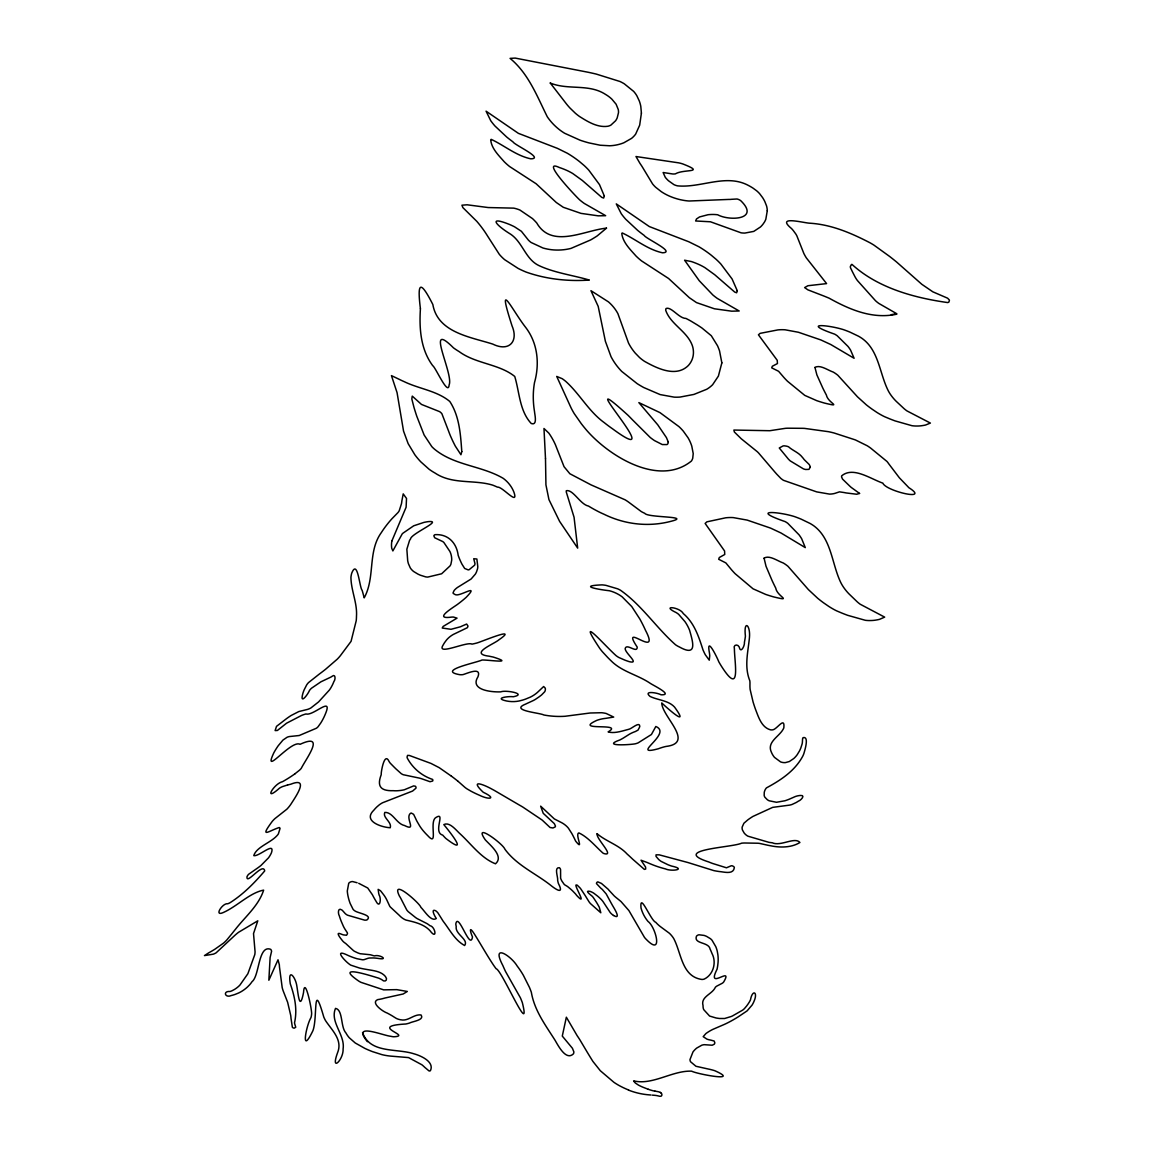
<?xml version="1.0" encoding="UTF-8"?>
<svg xmlns="http://www.w3.org/2000/svg" width="1154" height="1154" viewBox="0 0 1154 1154"><rect width="100%" height="100%" fill="white"/><g stroke="black" fill="none" stroke-linecap="round" stroke-linejoin="round"><path stroke-width="1.5" d="M391.913 540.865L406.107 507.241L406.525 498.456L403.222 493.883L401.895 500.778A38.947 35.615 0.6 0 1 401.462 503.735L399.241 510.688A10.977 10.069 2 0 1 397.928 512.621L391.956 518.737A122.353 114.751 8.3 0 0 387.629 523.829A109.875 102.894 7.4 0 0 381.368 532.542C367.434 551.742 375.439 577.303 364.202 597.859A349.864 314.782 -22 0 0 362.154 590.329C359.529 587.92 357.668 558.392 351.768 573.062A27.552 25.648 -0.6 0 0 350.931 577.288C351.018 590.43 357.394 602.907 356.485 616.25A60.369 56.142 -7.9 0 1 356.211 620.78L351.061 641.35L340.358 655.703A50.776 47.343 -8.2 0 1 337.242 659.179L325.659 669.205A200.911 181.856 -9.3 0 1 319.297 674.08L308.507 682.605A17.627 16.661 -10.7 0 0 306.675 684.913L304.18 689.789A49.478 47.069 -9.3 0 0 302.983 693.006C299.376 705.483 307.599 694.982 309.532 690.366A16.098 15.233 -11.1 0 1 311.508 688.231L320.927 681.812L330.477 677.283A12.636 11.901 -8.7 0 0 331.934 676.417C335.612 673.186 335.713 679.533 333.867 681.61A48.079 45.064 -11.2 0 1 332.251 685.288L331.068 687.467A29.744 27.984 -10.6 0 1 329.251 690.193L318.591 701.906L310.873 707.979A19.012 17.93 -12.1 0 1 307.498 709.421L298.828 711.556L291.169 715.48A76.38 73.207 -17.4 0 0 286.293 718.827L276.513 726.356L275.114 730.583L277.393 730.468L286.553 723.212L301.598 715.437A38.962 37.116 -15.8 0 1 305.983 713.951C313.167 716.288 333.246 695.271 325.385 713.98A59.95 56.272 -14.3 0 1 320.769 722.981L318.1 726.703A10.4 9.867 -13.6 0 1 316.34 728.261L299.218 735.516L289.394 736.555A10.53 9.982 -17.2 0 0 287.13 737.233L282.946 740.089L278.244 745.715A77.491 74.491 -17.8 0 0 273.844 752.769C262.073 777.926 291.082 739.339 300.054 744.316C326.221 732.3 306.228 758.452 301.237 768.391A20.123 19.099 -18.5 0 1 299.521 770.18L294.948 773.8M287.548 784.994L282.47 786.61A19.459 18.565 -23.2 0 0 279.47 788.168C262.982 802.852 273.599 783.681 282.542 781.676A128.181 119.122 -15.7 0 0 294.962 773.815M896.802 314.176C872.467 319.456 849.705 309.618 829.149 298.194A261.395 237.133 24.9 0 0 823.595 295.914L807.901 289.856L804.626 287.591L807.915 285.73L826.596 283.61L806.285 257.818A57.714 48.872 23 0 1 803.833 253.433L796.851 235.834A23.296 19.921 20.5 0 0 795.697 233.844L793.375 230.685A34.865 29.845 20.3 0 0 791.529 228.564C775.228 215.048 803.963 223.083 809.964 223.212C831.269 224.54 851.061 232.978 869.784 242.672A66.644 57.181 23.5 0 1 873.996 245.167L889.647 256.462A313.628 282.874 21.7 0 1 896.543 261.972L921.83 284.302L932.836 291.818L947.578 298.179L949.453 300.112L948.949 301.959A3.116 2.64 26.9 0 1 947.636 302.564C913.795 297.79 877.588 287.822 852.013 264.425A1.5 1.269 23.4 0 0 851.392 264.569L850.354 266.516A5.496 4.688 23.6 0 0 850.512 267.829L852.763 272.459A49.636 42.712 22.4 0 1 853.383 273.628L854.869 276.513A28.72 24.407 24.3 0 0 857.494 280.624L875.381 300.588A26.816 22.835 25.1 0 0 878.959 303.502L896.658 313.672L891.234 314.696M652.327 1095.132L654.65 1095.319A28.432 26.917 81.7 0 1 658.415 1095.954L659.208 1096.156A6.087 5.784 78.8 0 0 660.247 1096.3L661.228 1096.127A1.789 1.702 79.2 0 0 661.314 1093.357M650.971 1095.016L648.707 1094.829A75.544 72.587 73.1 0 1 628.512 1090.112M654.996 1091.136L656.799 1091.453A16.17 15.334 80.5 0 1 660.391 1092.405M358.735 883.315L367.737 888.017L372.425 894.797A89.017 87.863 -14.9 0 0 375.887 901C379.998 909.28 381.512 898.778 379.118 894.97A27.307 26.499 -36.5 0 0 378.728 893.557L378.151 889.373L380.459 890.715A37.072 35.976 -39 0 1 381.657 892.186L383.561 894.653A30.97 30.091 -38.9 0 1 384.729 896.297A36.755 35.673 -39.4 0 1 386.633 899.601A30.624 29.759 -39 0 1 387.456 901.346L389.763 906.279A8.424 8.237 -37 0 0 391.076 907.708L399.385 915.425A19.82 19.474 -37.5 0 0 403.828 919.017L404.347 919.305A14.512 14.252 -39 0 0 406.078 920.084C415.209 922.205 425.725 924.513 431.509 932.576C437.395 938.779 434.928 926.33 429.952 925.696A28.071 27.508 -50.8 0 0 426.994 923.604L417.286 918.671A21.738 21.421 -37.2 0 1 415.411 917.416L408.328 911.747A16.574 16.3 -37 0 1 406.756 909.943L400.885 898.548A24.494 23.888 -38.7 0 0 399.399 896.052C390.283 877.141 420.186 903.582 420.849 907.304C424.585 910.852 431.221 922.306 436.313 918.483C434.957 916.709 430.341 908.14 435.606 910.708A13.257 13.055 -45.3 0 1 437.885 912.843L441.492 918.541A71.202 70.985 15.7 0 0 443.266 921.368C449.757 929.72 455.037 940.423 464.629 945.515C469.058 939.558 454.82 934.206 456.205 926.532A42.886 42.698 -78.8 0 1 455.787 924.022C458.196 911.054 470.14 951.516 472.491 936.918C470.125 931.509 468.856 925.595 473.991 933.427C480.598 943.842 486.555 954.661 493.393 964.932A116.092 114.001 55.2 0 0 496.119 968.769C501.442 969.129 531.72 1040.605 522.315 1002.523A187.914 179.461 -60.9 0 0 520.425 997.849L505.539 971.509A182.39 176.201 53.7 0 1 502.841 965.523C490.753 942.587 511.02 955.772 517.136 965.97A89.911 87.488 -69.5 0 1 523.353 975.289L529.412 987.319A78.443 76.409 -71.7 0 1 531.345 992.296C534.446 1010.529 545.424 1025.055 555.031 1040.23C558.247 1045.697 566.109 1061.175 573.48 1053.79A5.078 4.904 86.9 0 0 573.855 1051.842L572.413 1048.265L562.286 1036.09L566.354 1017.208L577.202 1035.773A107.51 103.211 -80 0 1 579.856 1039.783L586.347 1050.703A467.687 423.821 48.8 0 0 592.896 1061.406L600.311 1070.724L613.914 1082.308A68.158 65.475 74.1 0 0 620.318 1086.174L623.218 1087.631A101.754 97.874 69.3 0 0 627.271 1089.448L628.555 1089.982M357.12 882.752L352.634 881.569A5.063 4.904 -33.5 0 0 350.859 881.844L350.282 882.074A4.616 4.486 -33.4 0 0 348.724 883.272L347.296 890.989A38.471 37.592 -33.3 0 0 347.96 895.85L348.623 898.663A62.172 61.003 -30.9 0 0 350.152 903.438L353.066 909.309A7.645 7.429 -37.1 0 0 354.552 910.665C357.524 913.261 373.348 915.035 366.9 919.969A6.563 6.376 -39.2 0 1 364.505 920.113L347.599 915.209A10.732 10.415 -37.3 0 1 345.277 913.636L342.623 910.665A7.054 6.823 -38.8 0 0 341.786 909.943C337.747 907.087 337.92 913.708 339.334 915.887A64.249 62.965 -35.6 0 0 341.368 921.613L342.796 924.931A29.889 29.095 -39.2 0 0 345.594 930.11L347.311 932.735A2.928 2.827 -42.2 0 1 347.455 933.759L346.546 935.23L343.531 934.913A23.296 22.59 -38.6 0 1 340.545 933.817C335.223 931.595 340.387 938.101 341.699 939.702A12.882 12.492 -42.3 0 0 344.397 942.573L345.609 943.424A6.65 6.434 -44.6 0 1 346.272 944.015L353.153 950.333A10.054 9.751 -44.7 0 0 354.494 951.314L357.653 952.815A53.026 51.728 -37.3 0 0 360.135 953.709L370.174 954.733A26.903 26.037 -51.4 0 1 372.064 955.252L373.218 955.599A11.987 11.67 -46.2 0 0 374.545 955.887C379.536 954.17 389.042 960.2 378.728 958.498A54.959 53.055 -56.3 0 0 373.55 957.95L369.482 958.008A10.112 9.823 -50 0 0 367.607 958.426L364.246 959.609A7.53 7.299 -46.6 0 1 362.457 959.782L356.975 958.714A74.26 72.457 -33.5 0 1 350.845 956.608A56.431 54.974 -37.4 0 1 347.743 955.281C333.549 948.4 344.123 960.2 348.869 963.806A14.223 13.79 -46.4 0 0 350.845 965.162L359.659 968.076A104.451 101.97 -28.3 0 0 365.89 969.302C372.583 970.601 380.705 970.889 385.422 976.486C388.408 980.135 384.772 982.919 381.613 979.544A144.221 136.417 -60 0 0 378.786 978.188C370.622 975.736 333.333 963.604 358.75 981.088A32.197 31.317 -48 0 0 360.971 982.342L383.662 989.858L396.788 989.642L407.319 991.459L403.179 993.983L384.801 998.051A54.714 53.199 -46.1 0 1 381.339 998.96L379.81 999.277A33.149 32.197 -50.3 0 1 377.82 999.58C370.16 1002.566 382.767 1011.568 387.052 1012.996A95.854 91.094 -61.6 0 1 392.576 1016.083A56.301 53.921 -61 0 1 393.673 1016.789L396.125 1018.304A14.281 13.862 -59.9 0 0 397.856 1019.054A16.401 15.925 -59.7 0 0 400.784 1019.79C408.213 1021.578 413.853 1013.962 421.022 1014.957C424.86 1020.165 412.497 1021.333 409.367 1023.108A47.703 46.449 -54.8 0 1 405.862 1024.002C366.885 1026.137 413.464 1035.931 393.557 1036.768A28.864 27.999 -59.4 0 1 390.817 1036.306C382.45 1035.441 351.162 1021.968 367.434 1041.687M648.303 1089.318L642.792 1087.155A60.325 57.787 73.4 0 1 638.465 1085.106L635.522 1083.144A8.9 8.496 79.7 0 1 633.633 1080.851C652.5 1085.597 672.493 1070.292 691.679 1071.172C696.425 1073.912 741.56 1082.553 714.759 1070.696A65.605 61.652 78.5 0 0 708.325 1069.037L695.949 1066.267L690.525 1061.723A5.525 5.251 73.5 0 1 689.977 1059.588L692.977 1051.943A23.34 22.085 73 0 1 696.727 1048.063L701.805 1045.207A12.91 12.247 72.6 0 1 704.257 1044.687L712.206 1045.221L714.239 1044.226A2.914 2.77 70.8 0 0 714.816 1042.74L714.182 1041.038L710.676 1040.086A23.051 21.926 68.4 0 1 709.191 1039.797A24.941 23.729 68.1 0 1 706.969 1039.148L703.19 1036.667L705.916 1033.551A50.632 47.689 72.1 0 1 712.783 1029.411L724.063 1024.536A86.536 83.146 60.9 0 0 727.943 1022.689L729.011 1022.141A143.37 138.653 53.4 0 0 738.142 1016.89L747.085 1010.89L752.062 1005.105A31.1 29.586 64.6 0 0 753.865 1001.672C758.351 991.921 752.437 988.992 750.475 999.826A23.296 22.142 64.6 0 1 749.206 1002.235L748.311 1003.634A59.027 56.503 63.6 0 1 746.479 1006.173L744.518 1008.495A16.142 15.334 65.2 0 1 742.613 1010.154L732.415 1015.982A21.897 20.83 65.6 0 1 730.828 1016.631L724.597 1018.506L719.606 1018.492A83.535 79.684 58.6 0 1 716.086 1017.987L709.595 1016.054L703.94 1009.88A3.621 3.448 67.8 0 1 703.493 1009.043L703.262 1008.207A10.617 10.112 67.2 0 1 703.089 1006.995A20.628 19.618 66.7 0 1 703.031 1005.61C700.464 996.522 712.379 994.315 715.393 987.233A10.747 10.227 65.5 0 1 716.749 986.136L722.274 983.251A7.53 7.184 63.7 0 0 723.659 982.025C733.843 964.744 705.844 991.445 717.038 969.288A50.704 48.872 63.6 0 0 717.745 965.335L718.048 962.595A38.284 36.813 63.1 0 0 717.875 954.69L717.269 951.271A26.715 25.633 62.4 0 0 715.754 946.612L712.076 940.308A12.276 11.756 60.8 0 0 710.359 938.649L706.666 936.428A24.768 23.744 62.4 0 0 704.099 935.418L698.992 934.783A4.876 4.674 59.8 0 0 696.482 936.168C693.41 944.26 708.873 941.621 710.114 949.151A56.431 54.397 66.4 0 1 711.989 953.478C716.735 962.321 713.417 974.712 704.243 979.082A8.28 7.919 63.8 0 1 701.92 979.457C681.596 976.659 681.437 952.757 673.647 938.418A26.124 25.258 63.9 0 0 669.378 933.254L661.228 927.239A32.73 31.533 54.6 0 1 655.746 922.291C650.842 920.849 639.504 891.061 641.018 908.039A34.533 33.322 54.4 0 0 648 921.426C655.688 926.792 663.463 957.012 646.572 939.688A25.258 24.422 58.3 0 1 644.48 937.394L628.901 910.564L621.068 901.62A80.506 78.934 75.5 0 0 618.53 899.514L615.702 897.221A76.063 73.38 44.5 0 1 614.216 895.908L608.951 890.224A9.708 9.506 53.9 0 0 608.187 889.272L601.45 883.43L597.873 881.887A1.688 1.659 50.4 0 0 596.474 883.575L600.772 888.162A17.151 16.834 55.8 0 1 602.388 889.532L606.138 893.874A8.121 7.963 54.6 0 1 606.716 894.898L611.389 903.467A89.579 88.44 81.8 0 1 612.385 905.241C614 908.068 621.876 920.286 613.51 915.468M660.362 1092.492L661.415 1093.242M451.416 776.18L439.241 767.684L430.961 763.414L409.381 755.466L407.55 755.394L407.059 757.067A4.544 4.4 -6.5 0 0 407.391 758.279C412.771 768.232 421.801 775.82 432.577 779.412A1.702 1.644 -5.8 0 1 432.692 780.998L430.038 781.72L421.426 778.676A27.148 26.441 -12.1 0 0 418.137 777.839L403.251 774.723A14.814 14.324 -7.3 0 1 401.246 773.656L395.836 768.795A70.293 67.826 -21.6 0 0 394.423 767.41L390.312 763.241A15.968 15.406 -7.5 0 1 389.071 761.481C384.744 751.99 381.556 769.343 381.238 773.281A14.959 14.411 -14 0 1 381.181 774.781C376.55 786.913 381.267 791.067 393.326 790.692A28.879 27.884 -9.3 0 0 397.264 790.75A39.986 38.544 -8.3 0 0 404.318 789.769L413.651 785.903L415.44 786.263A1.991 1.933 -9.6 0 1 415.916 788.225L412.613 791.038L382.623 802.737A23.383 22.777 -18.1 0 0 379.089 805.002L376.896 806.891A36.495 35.63 -18.8 0 0 373.882 810.137C362.298 821.215 381.786 827.36 390.254 827.735C392.129 821.98 382.248 817.566 384.816 812.416C392.822 811.998 396.428 823.841 404.549 825.528C417.344 831.947 404.939 818.157 410.319 813.469A1.789 1.745 -14.1 0 1 411.372 813.08L413.608 814.335L415.527 818.273A43.304 42.381 -3.1 0 0 417.012 821.374L419.638 825.875A49.218 48.179 -1.4 0 0 423.056 830.591L424.845 832.64A70.798 69.182 3.8 0 0 427.672 835.568C438.895 848.046 428.596 821.215 436.082 817.421C446.05 811.291 432.519 832.423 442.718 835.121A62.431 61.133 6.7 0 0 445.718 838.338C469.866 857.047 449.714 831.688 443.8 824.591C449.8 821.518 456.191 830.476 460.403 834.126C471.481 844.382 481.333 858.287 495.499 863.798C504.139 856.398 490.508 845.507 485.286 839.852C472.347 821.186 503.057 843.762 504.904 849.214C516.53 865.096 535.081 873.116 550.27 884.945C556.069 889.705 564.335 894.97 558.406 883.474A22.416 22.041 47.4 0 1 557.656 880.372C558.132 876.982 553.891 867.173 559.315 867.693A2.914 2.871 42.1 0 1 560.57 869.784L560.613 878.18A15.666 15.42 45.8 0 0 561.969 881.18L564.176 884.339A5.005 4.933 47.8 0 0 564.955 884.974L566.672 885.984A15.781 15.593 55.8 0 1 567.941 886.835L570.942 889.359A102.764 101.336 -82.4 0 1 572.658 890.946L575.356 893.744A17.873 17.642 58.3 0 1 576.582 895.331C587.862 907.462 574.548 886.258 576.019 885.017A2.077 2.048 50.7 0 1 577.274 885.219L579.813 887.7A29.816 29.456 59.4 0 1 581.111 889.359L585.28 895.692A144.942 142.505 -68.3 0 1 586.852 898.288L589.03 901.793A17.397 17.021 52.9 0 0 590.487 903.611L600.816 912.771L599.287 907.217A108.202 106.832 -83.7 0 0 596.329 902.111L593.43 897.725A25.417 25.027 60.4 0 0 592.406 896.427C590.689 894.869 583.895 890.051 590.112 891.393A19.286 18.954 58.5 0 1 592.824 892.619A16.69 16.387 57.7 0 1 593.762 893.182L597.411 895.98A69.081 68.014 76 0 1 599.301 897.596L601.09 899.327A23.57 23.152 60.5 0 1 603.109 901.721L610.221 912.54A16.329 15.925 55.3 0 0 613.51 915.468M597.08 833.707C606.138 841.497 618.76 844.872 627.098 854.018A183.861 180.385 -83.8 0 1 632.58 859.095L644.379 869.409L645.692 869.049L645.576 867.058L641.033 860.206L647.351 862.572A152.689 144.438 34 0 0 650.813 864.043L653.294 865.053A95.378 91.108 37.6 0 0 665.483 868.904C671.21 871.703 687.366 869.452 671.57 866.063A82.742 78.991 39.5 0 1 668.007 864.75L661.184 861.418A19.373 18.666 45.6 0 1 658.66 859.47L656.035 856.427L656.035 854.84L659.222 854.84L688.029 862.557L713.735 870.578A75.76 71.981 42 0 0 719.274 871.53C724.048 871.876 733.41 874.905 734.333 867.678A2.005 1.904 50.2 0 0 733.771 866.611L732.559 865.933A3.967 3.779 50.4 0 0 731.852 865.788L731.448 865.774A1.543 1.471 50.1 0 0 730.915 865.918L726.472 867.794L712.566 863.452A90.69 85.785 40.8 0 1 708.715 861.951C669.984 849.431 732.401 847.642 741.546 843.185A40.52 38.486 52 0 1 744.402 842.997L757.875 843.228A21.623 20.498 50.1 0 1 759.693 843.43L767.583 845.19A58.998 55.45 43 0 0 770.526 845.752C780.205 847.786 791.471 847.743 799.924 842.492C794.861 836.477 780.638 846.747 772.257 842.766A45.67 42.986 43.8 0 1 768.838 842.305L747.951 836.188A10.747 10.17 46 0 1 745.946 834.832A12.405 11.742 45.9 0 1 744.128 832.957L742.469 830.043A6.679 6.318 46 0 1 742.152 827.115L743.883 823.264L747.879 819.816A95.955 90.099 53.4 0 1 752.913 816.441L772.69 807.367L789.423 805.146A18.709 17.555 43.1 0 0 792.106 804.439L796.101 802.564A56.532 53.07 39.7 0 0 798.38 801.164C800.789 800.487 805.982 794.875 800.429 795.467A21.464 20.108 46.1 0 0 799.419 795.568A19.272 18.046 45.9 0 0 795.265 796.563L789.913 798.914A55.839 52.392 39.2 0 1 784.893 800.775L776.512 802.275L769.127 800.775A12.391 11.655 43 0 1 767.251 799.65L764.886 797.226A5.438 5.121 43.3 0 1 764.164 795.351L764.265 792.394A11.569 10.891 43.5 0 1 764.958 790.216L765.29 789.552A9.362 8.814 43.4 0 1 766.487 787.865C780.566 780.263 794.486 771.218 802.492 756.678A25.59 23.931 39.4 0 0 803.819 753.706C804.915 750.013 809.3 736.036 803.097 737.622A3.664 3.404 40 0 0 802.578 738.892L802.419 741.734A15.305 14.295 39.3 0 1 802.073 744.099L800.818 747.965A39.986 37.462 37.8 0 1 799.462 750.98L797.241 754.644A27.523 25.749 38.7 0 1 793.721 758.567L789.35 761.525L785.47 762.592A10.963 10.256 40.2 0 1 780.566 761.885L774.507 757.385A18.305 17.094 39.9 0 1 771.536 752.538C766.054 741.546 780.364 736.411 783.826 727.871C785.052 716.1 777.507 728.636 773.021 729.79A7.285 6.809 37.4 0 1 770.367 729.804C761.395 727.251 758.495 716.922 755.466 709.22A174.369 157.665 38.8 0 1 753.057 701.892L750.158 689.558A33.581 31.172 35.5 0 1 749.941 685.865L749.97 683.154A19.791 18.522 32.4 0 0 749.811 680.759C744.027 666.392 748.124 651.88 749.48 637.21C750.504 624.718 743.479 619.409 745.412 636.157A96.777 90.56 23.4 0 1 744.431 642.23C744.864 645.778 740.608 654.159 739.209 647.005C737.694 643.658 732.862 644.754 734.391 648.822C734.579 662.915 741.056 696.612 722 667.099A87.906 80.766 32.4 0 1 718.74 661.675C717.168 657.463 706.046 634.844 709.421 652.847A44.689 42.034 26.4 0 1 709.739 655.775L709.263 660.175L705.31 654.751A61.364 56.719 30.9 0 1 702.959 649.789C698.704 636.546 694.275 622.857 683.255 613.539C679.922 607.033 660.348 604.97 676.172 612.586A16.156 15.103 25 0 1 678.667 614.361L684.885 621.544A38.385 36.048 24.6 0 1 687.048 624.963L687.596 625.944A45.958 43.217 24.2 0 1 689.602 630.3C692.89 641.912 697.752 657.261 679.345 646.947A21.998 20.527 26.5 0 1 675.494 644.74C656.251 627.704 641.826 605.259 620.607 590.329A24.984 23.426 19.6 0 0 617.606 588.814L606.038 585.381A34.649 32.543 19.2 0 0 602.071 584.876C576.885 585.857 599.59 589.665 609.24 590.718A33.004 31.014 19.4 0 1 611.88 591.483A34.317 32.269 19.4 0 1 618.457 594.425A33.206 31.216 19.5 0 1 622.179 596.863L631.743 606.557L639.821 618.977A153.915 147.265 10.2 0 1 645.576 630.473C661.285 660.492 619.294 620.16 637.224 647.106C637.282 653.929 626.521 642.792 625.165 648.577C625.021 653.135 640.297 664.415 629.247 661.66A103.269 95.594 22.1 0 1 624.949 660.16L618.933 657.52A20.469 19.257 22.5 0 1 616.121 655.674C604.682 645.519 575.255 611.562 599.676 648.288A60.758 56.82 23.1 0 0 602.402 651.75L607.769 657.535A170.633 156.194 25.6 0 0 611.101 660.824C621.905 671.729 637.672 674.816 650.149 683.255C653.308 685.447 673.936 695.299 661.04 694.795C657.91 692.876 642.749 690.193 650.063 696.439C657.982 700.276 668.296 700.29 674.527 707.056C690.554 729.039 666.94 707.907 661.761 702.93C661.891 716.576 695.4 742.916 666.046 746.436A43.636 41.789 38.1 0 0 663.521 747.056A58.883 56.431 40.2 0 0 658.472 748.715C628.742 756.764 673.085 733.583 655.818 726.501L651.419 734.507L638.176 742.844A20.022 19.142 27.7 0 1 635.277 743.796C631.123 744.719 600.801 746.739 619.741 740.017A74.462 70.87 19.7 0 0 623.376 738.026L629.161 734.377A28.72 27.552 32.2 0 1 630.459 733.641A35.933 34.476 33.2 0 1 635.291 731.564L638.003 730.121L639.359 727.597A29.095 27.84 25.2 0 0 639.806 726.27C639.547 721.149 631.469 728.982 628.757 729.299C622.367 730.944 614.159 733.843 608.129 731.867C625.079 722.173 572.067 731.723 596.806 720.37A38.515 37.101 28.3 0 1 601.739 718.971A36.639 35.298 28 0 1 605.648 718.365L613.712 717.081L606.211 713.489A32.889 31.677 25.8 0 0 601.595 712.725L590.17 712.999L565.042 716.273A80.91 76.539 15.7 0 1 543.779 714.975C540.303 712.783 509.102 710.604 525.661 704.084A127.041 124.012 32.1 0 1 529.311 702.382L533.22 700.579A31.908 30.451 11.7 0 0 535.499 699.295L538.644 697.16A79.857 75.616 8.4 0 0 541.572 694.939L544.645 691.809A5.121 4.904 14.9 0 0 545.279 690.207A5.568 5.323 14.8 0 0 545.265 688.188L543.649 686.515L538.976 690.957A32.817 31.288 11.4 0 1 530.35 697.131L525.402 699.165A71.62 67.783 9.5 0 1 522.589 700.089L519.098 700.997A30.711 29.297 11.1 0 1 506.548 700.983C493.119 698.011 508.928 696.064 513.241 696.756C527.854 693.929 505.683 689.746 500.793 691.852C492.037 692.27 469.389 690.265 477.972 676.778C481.795 666.55 467.485 673.33 462.985 674.614A14.382 13.689 4.9 0 1 459.768 674.686C436.241 670.589 476.948 662.598 481.954 660.03C488.272 659.684 515.679 664.141 493.147 657.03A117.419 109.067 10.7 0 1 489.224 656.208C468.51 653.712 493.898 644.206 499.018 639.734C519.632 625.497 481.276 641.898 476.818 643.009A58.753 55.046 5.9 0 1 471.957 644.134C467.024 641.162 436.024 656.136 443.064 645.144A36.091 34.346 6.6 0 1 444.578 642.619L446.41 640.138A24.522 23.311 5.6 0 1 452.079 635.19L452.757 634.772A21.277 20.195 5.4 0 1 454.705 633.777L467.269 627.733A4.169 3.938 5.8 0 0 467.976 626.016L466.649 624.054L461.888 626.117A20.411 19.2 5 0 1 460.23 626.838L451.012 629.305L442.227 628.036L443.165 626.42L457.027 618.14L453.407 617.044A20.123 19.041 4.6 0 0 451.445 617.116C432.865 619.684 452.757 607.797 457.474 604.393A129.205 118.588 1.1 0 0 466.086 597.426C479.04 583.996 463.446 594.44 457.099 594.901A6.621 6.203 5.7 0 1 455.311 594.656L453.291 593.459A1.587 1.486 5.4 0 1 453.06 592.795L454.171 590.444A18.969 17.829 6.6 0 1 457.518 587.429L471.135 578.991L475.39 574.072A26.066 24.277 5.7 0 0 476.544 571.778L477.482 568.994A12.925 12.045 6.7 0 0 477.77 566.47L476.876 559.026L473.731 558.724L475.001 563.729A7.559 7.039 6.9 0 1 474.582 565.215L469.202 569.658A2.755 2.568 6.9 0 1 468.135 569.874L464.673 568.46L461.917 564.075A78.703 72.846 12.1 0 1 458.167 555.319C456.623 542.914 447.997 533.812 435.015 534.677A2.207 2.048 4.7 0 0 433.832 535.788L434.683 537.75L442.674 541.529A9.29 8.626 4.7 0 1 443.886 542.51L449.93 551.497A21.118 19.632 4 0 1 451.632 557.815A19.82 18.435 4.1 0 1 451.676 560.31L450.925 564.118A9.694 9.03 4.8 0 1 450.002 565.936L441.636 573.769L427.802 577.072A12.997 12.103 3.7 0 1 425.667 576.87L420.503 575.255A40.866 37.866 4.8 0 1 417.835 574.043L413.709 571.547A15.911 14.8 3.4 0 1 411.762 569.773A13.805 12.838 3.3 0 1 410.204 567.739L408.429 563.7A30.047 27.927 4.6 0 1 407.679 560.584L406.857 549.203L409.54 540.461A9.953 9.218 3.3 0 1 410.507 539.091C410.709 533.61 444.247 520.007 428.033 521.651A64.35 60.138 4.3 0 0 423.98 522.387L413.695 525.806L404.073 532.427A9.391 8.684 2.7 0 0 402.227 533.869L392.865 550.92L391.725 548.237A25.633 23.758 3.2 0 1 391.898 540.865M597.137 833.837C595.825 838.54 615.284 856.773 604.133 853.614A5.005 4.876 42 0 1 602.864 852.994C595.161 846.127 588.28 837.342 578.875 832.899C574.605 834.025 584.602 852.258 575.63 841.107A112.832 112.198 -26 0 0 571.793 833.462L568.489 828.298A19.907 19.589 31.1 0 0 566.383 826.033L565.604 825.355A22.892 22.546 31.1 0 0 561.493 822.6L554.367 818.951L540.649 806.156L543.231 813.31L554.295 823.61L555.463 826.048A1.846 1.818 28 0 1 555.045 827.014L552.939 827.966L550.069 827.505L542.178 820.076L522.964 807.165A89.262 88.771 -20.4 0 0 519.43 805.103L495.369 791.024A50.242 49.521 -3.5 0 0 492.195 789.278C484.55 784.951 469.245 778.618 482.516 791.586A7.4 7.227 6.3 0 0 483.439 792.365C496.927 798.741 489.383 800.14 479.386 795.221A108.26 103.874 12.7 0 1 470.919 791.154L467.096 788.932A27.768 27.018 5.7 0 1 464.918 787.36L460.561 783.508A96.864 94.642 -24.3 0 0 458.08 781.359M362.529 1032.599C370.059 1053.847 396.659 1048.106 414.012 1053.833C420.878 1055.694 434.726 1061.839 430.399 1070.696A1.933 1.861 -69.7 0 1 429.028 1070.926L424.759 1067.349A37.505 35.861 -67.2 0 0 421.888 1064.781L408.574 1057.598L390.701 1056.112A63.268 61.494 -57.5 0 1 381.96 1054.641L372.439 1051.611A113.481 111.246 -50.6 0 1 364.88 1048.395L355.244 1042.985L349.316 1037.792A28.36 27.364 -57.2 0 1 345.926 1032.96C340.387 1027.017 343.2 1009.865 335.525 1008.38C329.626 1022.026 345.291 1034.676 343.099 1048.957C343.632 1059.805 330.203 1072.874 337.531 1052.809C342.911 1039.812 331.905 1030.306 325.5 1020.569A39.38 38.01 -53.8 0 1 323.784 1017.035C312.489 977.928 317.84 1017.915 312.893 1030.724C300.545 1056.357 305.954 1026.021 310.945 1017.655A13.3 12.694 -50.5 0 0 311.537 1014.582C312.619 1012.116 304.743 974.308 303.531 992.555C299.766 1011.539 298.352 995.368 296.895 986.367C295.669 976.875 287.548 967.211 290.303 983.872C294.775 996.551 297.501 1009.49 294.53 1022.776A10.357 9.881 -51.7 0 0 294.948 1024.637L295.741 1027.204L294.357 1028.113A2.726 2.596 -51.4 0 1 292.366 1027.262L291.01 1018.333A36.683 34.707 -48.9 0 0 290.664 1015.159L287.635 1002.278L283.249 991.055A32.254 30.942 -47.3 0 1 282.182 987.521L279.484 967.052A64.105 61.941 -46.3 0 1 279.34 964.787L278.013 959.796L268.853 980.236L270.123 957.503L271.608 951.242A7.155 6.823 -42 0 0 270.772 949.367C258.121 944.304 259.607 975.995 252.048 981.65A27.162 25.677 -42.5 0 1 249.524 984.91L247.562 986.901A34.158 32.269 -42 0 1 242.023 991.127A31.447 29.715 -42.2 0 1 238.575 993.003L235.257 994.359A38.76 36.611 -41.5 0 1 231.334 995.513C225.03 998.441 222.534 990.781 230.064 991.488A15.305 14.454 -43.4 0 0 232.098 990.723L234.406 989.483A27.739 26.181 -42.2 0 0 237.464 987.334L238.157 986.757A21.551 20.354 -42.7 0 0 239.974 984.997L247.865 973.745L254.774 954.661A20.036 18.969 -41.1 0 0 255.063 951.747L253.519 933.586L257.789 920.82L238.561 932.288A59.171 56.358 -45 0 0 234.954 935.274L216.13 952.815A15.882 14.959 -39.3 0 1 213.274 954.17L204.446 955.584L208.802 952.786A143.154 133.042 -29.8 0 0 214.731 949.324L223.559 943.106A36.264 34.13 -37 0 0 226.862 939.904L232.185 933.37A172.523 165.931 -58.1 0 1 235.358 929.417C245.167 916.752 258.698 905.688 263.646 890.123C251.918 892.388 241.013 902.428 230.396 908.746A57.772 54.353 -31.7 0 1 222.722 912.771C213.836 916.435 222.736 902.774 227.684 903.77A12.434 11.756 -34.6 0 0 230.151 902.644C243.451 894.177 254.529 882.824 264.713 870.924C263.17 861.721 245.932 885.868 247.014 876.636A9.896 9.42 -33.2 0 1 248.543 874.343L257.154 868.327A63.715 60.066 -27.2 0 0 260.992 865.457L268.493 857.855A28.461 26.989 -29.1 0 0 271.435 852.806C275.33 840.905 259.001 856.831 253.779 855.633C256.318 847.05 270.296 842.968 276.816 835.842A12.377 11.771 -26.8 0 0 278.388 833.866L280.047 828.457A1.731 1.644 -26.7 0 0 279.254 827.519C268.723 830.837 259.116 839.131 272.229 821.417A28.331 27.119 -27.3 0 1 274.969 818.575L286.87 809.185A38.342 36.308 -22.6 0 0 290.938 804.15C294.847 797.876 310.282 776.411 290.779 784.215A144.755 139.475 -39.1 0 0 287.548 784.994M451.402 776.18A126.464 123.276 -30.7 0 1 458.08 781.359M654.996 1091.194A46.694 44.645 74.9 0 1 648.317 1089.289M545.496 458.614L545.929 484.853L548.943 499.61L559.603 521.377L577.678 548.121L574.057 517.237L566.282 492.037A9.867 9.044 14.8 0 1 566.326 490.71C573.019 489.137 580.361 504.558 588.482 506.058A133.229 119.179 18.2 0 0 594.31 509.448L598.075 511.453A92.508 83.42 17.7 0 0 603.96 514.222C625.035 524.58 648.851 527.277 671.527 521.161C691.837 515.997 647.553 517.886 644.74 513.299A27.725 25.258 19.7 0 1 641.206 511.51L628.281 501.889A53.041 49.045 17 0 0 625.107 499.812L591.021 484.868L569.845 473.731L564.046 466.692L555.362 444.607A74.996 68.432 8.8 0 0 548.915 433.212L543.981 428.495L545.496 458.614M767.28 210.749L765.838 219.202A24.999 21.277 19 0 1 764.424 222.102L763.082 224.064A32.687 27.811 18.7 0 1 760.486 226.963L753.778 231.391L744.907 233.065A23.873 20.325 19 0 1 741.113 232.834L710.46 221.784L695.631 220.977L696.511 218.957L699.526 216.952L708.008 214.731A38.746 33.322 18.5 0 1 712.133 214.471A35.341 30.379 18.4 0 1 717.687 214.774C729.775 221.294 760.154 219.577 740.854 200.782A8.15 6.938 18.7 0 0 739.007 199.671A8.641 7.357 18.7 0 0 736.988 198.993L731.203 199.325A10.934 9.261 18.3 0 1 728.939 199.426L689.082 201.012A47.112 39.784 16.6 0 1 682.894 200.219L680.802 199.801A52.983 44.689 16.6 0 1 672.436 197.32L670.416 196.526A46.376 39.164 16.6 0 1 661.343 191.708L655.703 187.294A32.067 27.148 16.3 0 1 652.573 183.933L642.691 167.546A70.481 60.282 13 0 0 640.037 163.507L635.984 156.526L678.538 162.829A27.105 23.037 16.4 0 1 683.096 164.056C706.306 173.158 683.557 168.873 675.465 173.85A10.934 9.246 16.1 0 1 672.537 173.951L663.117 172.509L665.31 177.37A33.019 27.884 16.7 0 0 668.44 180.716L673.907 184.611A13.617 11.54 16.4 0 0 677.6 185.866C701.271 188.145 726.255 173.244 748.787 185.65A48.627 41.544 18.6 0 1 753.043 188.145L756.635 190.785A27.09 23.051 18.8 0 1 759.721 193.8L762.491 197.464A39.294 33.495 18.5 0 1 764.842 201.589L766.487 205.729A24.09 20.498 19 0 1 767.208 209.566L767.28 210.749M420.417 308.724C419.162 328.428 420.532 349.2 432.707 365.659C435.548 367.174 448.286 396.745 449.122 384.902C453.94 374.127 424.21 318.634 453.479 347.859A74.534 65.432 9.8 0 0 459.133 351.595C475.708 363.842 499.119 363.856 514.742 376.449C519.531 392.144 519.459 410.925 531.273 423.532C537.706 425.913 534.735 414.762 534.504 411.56C532.932 401.981 532.802 392.172 534.504 382.594C539.841 363.539 537.721 342.738 525.229 326.827C512.059 309.791 496.133 276.441 512.073 325.976C518.68 341.483 509.029 352.143 492.729 344.08C470.255 336.91 437.698 332.597 432.837 304.497C419.955 279.153 417.171 282.73 420.417 308.724M550.27 83.03L566.412 103.889A75.573 62.677 14.1 0 0 569.975 108.029L575.298 113.179A52.161 43.419 13.6 0 0 579.568 116.525C587.92 121.79 597.556 127.762 607.841 126.262A11.828 9.924 13.5 0 0 610.899 125.108L615.587 120.766A24.292 20.354 13.2 0 0 617.188 117.924L618.486 112.731A17.44 14.613 13.4 0 0 618.27 109.529L616.121 104.235L611.952 99.244A33.711 28.316 13 0 0 608.865 96.619A31.519 26.455 13 0 0 605.605 94.455C588.814 83.405 568.085 90.416 550.27 83.03M668.253 441.982L667.95 443.54A2.784 2.51 19.2 0 1 666.94 444.578L662.281 444.55L654.534 440.612A57.657 51.382 19.5 0 1 650.192 437.453L632.406 419.753A226.819 210.893 6.9 0 0 628.036 415.296C565.301 358.216 673.373 473.602 612.731 428.942A142.303 124.834 18.7 0 1 604.234 422.624C588.728 411.43 579.741 393.947 565.705 381.339A52.19 47.054 11.5 0 0 562.214 378.7L556.718 376.42L570.927 407.564A80.939 72.067 17.2 0 0 574.274 413.666L581.313 423.72A186.054 162.902 20.2 0 0 586.679 430.327C609.197 456.263 658.992 487.176 691.39 461.066A12.795 11.54 20.3 0 0 692.732 458.225L693.222 453.623L691.794 446.165A42.929 38.832 18.7 0 0 688.029 437.741L683.312 431.163A52.377 47.444 18.4 0 0 678.927 426.591L660.001 412.642L638.854 402.602L657.751 424.816L666.449 437.64L668.253 441.982M737.218 290.635L736.641 292.784L734.723 292.077L714.73 274.739L704.993 267.699A50.314 43.939 17.7 0 0 699.079 264.569L697.059 263.689A67.985 59.575 17.6 0 0 691.361 261.554L684.596 260.213L699.252 280.725L712.811 294.934A59.676 51.295 19.9 0 0 717.442 298.511L739.195 310.989L731.665 311.176L714.427 308.782L696.511 302.608L689.356 297.718L668.584 278.489L641.566 260.919A62.46 53.517 16.9 0 1 635.998 256C630.257 249.466 622.799 242.412 621.761 233.425L622.28 232.964C635.609 239.152 647.509 249.552 662.526 252.798C676.258 252.337 645.836 238.69 644.177 235.416A136.72 114.823 17.7 0 1 637.672 230.396L625.684 219.202A69.226 58.825 16.5 0 1 621.27 213.735L616.279 203.883L649.313 226.559L688.823 241.777L698.949 246.768A101.61 89.233 16.6 0 1 711.268 255.222L716.057 259.261A74.433 65.057 17.2 0 1 720.918 264.093L732.083 278.965L737.218 290.635M461.788 451.575L460.951 454.734L455.34 446.151A166.537 148.765 15.3 0 1 452.296 440.02L450.565 436.169A106.716 95.926 12.5 0 1 448.589 431.106L441.895 413.738A9.636 8.684 6 0 0 439.573 411.617L421.47 404.419L412.252 396.096L411.819 398.981L413.997 407.449A337.559 295.929 20.7 0 0 416.767 416.205L424.124 435L431.812 446.612A32.716 29.571 7.2 0 0 435.722 450.147C455.441 465.596 482.17 465.913 503.274 478.376A32.6 29.961 8.5 0 1 510.905 486.368A31.951 29.384 8.5 0 1 512.751 489.556A34.115 31.374 8.4 0 1 514.121 492.729C518.507 506.245 502.206 486.195 497.432 487.132A84.141 78.284 6.5 0 0 492.671 485.113C473.818 479.415 452.382 484.723 435.015 473.025A51.598 46.708 7.4 0 1 428.927 469.101L420.806 461.845A77.203 69.644 8.5 0 1 414.849 454.777L408.155 443.655L403.554 431.134L397.063 392.648L391.451 375.627L399.63 379.522A80.16 70.668 6.9 0 0 404.203 381.657C419.032 388.884 436.962 390.744 449.786 401.462C459.465 416.132 460.561 434.524 461.788 451.575M641.408 113.106L639.677 125.166L635.681 134.066A28.59 24.003 13.8 0 1 631.512 138.408L623.852 142.779A40.102 33.61 13.5 0 1 616.077 145.043A38.37 32.182 13.6 0 1 609.673 145.765L600.224 145.231L589.074 142.923A106.586 88.137 13.6 0 1 580.073 140.197L564.667 133.273A49.507 41.385 13 0 1 558.94 129.291L557.238 127.892A58.089 48.497 13.2 0 1 547.27 116.742C536.942 95.97 528.445 73.539 510.082 58.378L515.218 58.089L588.28 72.284A275.777 242.268 11.7 0 1 596.286 74.087L619.914 81.472A40.13 33.639 13.5 0 1 624.271 83.795L633.661 91.397A29.889 25.013 13.7 0 1 636.893 95.84L639.287 100.946A44.429 37.231 13.3 0 1 640.787 106.283L641.408 113.106M859.557 493.436L856.715 494.244L846.271 492.96A39.193 34.707 28 0 1 844.266 492.57L839.506 491.849L836.001 493.003A17.656 15.738 27.8 0 1 833.678 493.667L832.207 493.912A23.441 20.873 27.6 0 1 829.51 494.1L816.686 491.878L783.465 480.309A25.186 22.474 26 0 1 780.811 478.376L776.483 473.876A43.708 39.524 24.7 0 0 775.228 472.448L758.625 453.032A22.691 20.397 23.7 0 0 757.082 451.531L741.301 438.808L734.377 432.014L733.872 430.053L769.805 430.716L785.254 428.35A30.754 27.436 25.6 0 1 787.966 428.206L801.222 428.307A47.905 42.785 26.7 0 1 804.554 428.394L828.442 431.683A105.894 95.378 28.9 0 1 834.082 432.995L855.388 439.919L867.245 445.776A48.194 42.9 28.5 0 1 870.693 448.127L886.95 461.441A17.526 15.507 29.3 0 1 888.594 463.605L899.384 477.814L907.65 486.411A43.044 38.313 30.8 0 1 908.804 487.652C930.975 501.673 885.868 491.128 882.868 483.151C870.304 478.766 853.08 466.288 841.713 475.809A4.342 3.866 28.4 0 0 841.583 476.948L842.535 479.098L850.051 486.382A6.809 6.058 28.9 0 1 851.046 487.291L859.557 493.436M810.166 467.312L808.983 469.361L805.766 469.49A12.016 10.703 26.3 0 1 803.429 468.87L790.302 460.936A24.364 21.652 25.9 0 1 788.312 459.018L779.267 447.997L783.032 445.963A6.275 5.597 25.2 0 1 784.504 445.848L786.437 446.136A14.569 13.011 25.4 0 1 788.528 446.786C792.957 450.796 798.698 452.44 802.506 457.474A20.483 18.32 25.8 0 1 804.15 459.566L809.041 464.355A6.001 5.366 26.5 0 1 809.92 465.985L810.166 467.312M721.856 362.861L718.394 376.103L712.624 384.715A35.053 30.999 18.9 0 1 706.724 389.273L693.929 394.423L680.196 397.048A43.289 38.284 18.2 0 1 674.138 397.135L660.131 394.581L643.701 387.513A104.524 91.296 18.3 0 1 637.167 383.647L621.717 371.415A63.239 55.666 17.6 0 1 611.029 356.673L605.388 341.295L598.19 306.373L590.949 290.678L608.49 301.901A42.986 37.952 13.6 0 1 617.88 313.585L628.541 343.113A54.036 47.415 17.9 0 0 635.19 353.052L639.417 357.408A40.765 35.861 17.6 0 0 644.523 361.346C657.001 368.357 675.941 377.719 688.217 365.63A24.667 21.782 17.9 0 0 690.38 362.861A23.917 21.118 18 0 0 692.53 358.303L692.963 356.73A25.229 22.272 17.9 0 0 693.165 348.97A24.349 21.493 17.9 0 0 691.982 344.685C686.529 330.938 670.561 324.231 665.728 310.354A5.871 5.135 17.5 0 1 666.046 308.479C671.325 306.373 678.956 318.446 685.923 318.432A96.446 86.103 17.4 0 1 690.929 321.086L697.348 324.966A191.723 174.369 15.6 0 1 701.949 328.01L711.311 335.727L717.528 345.767A76.741 68.115 17.1 0 1 719.533 350.859L721.856 362.861M604.307 195.978L603.657 198.055L601.753 197.363L582.308 180.442L572.788 173.547A49.867 42.842 11.7 0 0 566.989 170.489L564.998 169.624A67.379 58.089 11.5 0 0 559.358 167.518C539.048 157.882 577.606 198.272 579.798 199.974A59.056 50.112 14.3 0 0 584.313 203.465L605.662 215.697L598.161 215.827L581.01 213.375L563.296 207.287L556.3 202.498L536.12 183.746L509.65 166.565A61.927 52.204 11.7 0 1 504.24 161.748C498.716 155.429 491.46 148.52 490.695 139.807L491.2 139.36C504.341 145.462 516.054 155.66 530.826 158.834C544.573 158.531 514.352 144.957 512.996 141.884A135.494 112.111 13.1 0 1 506.649 136.98L495.023 126.06A68.663 57.383 11.7 0 1 490.767 120.752L486.065 111.173L518.391 133.345L557.396 148.347L567.364 153.266A100.759 86.939 10.5 0 1 579.423 161.517L584.097 165.469A73.798 63.412 11.2 0 1 588.8 170.172L599.517 184.654L604.307 195.978M606.499 228.146L597.209 235.906A142.793 120.665 10.3 0 1 590.66 239.931L570.985 248.398A48.699 41.832 12.1 0 1 556.055 250.043L553.689 249.928A45.294 38.919 12.1 0 1 542.914 247.98L531.056 242.455A21.003 18.132 11.7 0 1 528.316 240.018L521.406 231.305L514.612 226.848A76.467 66.918 8.9 0 0 509.433 224.424C487.853 215.812 496.032 225.044 509.116 233.252C522.56 241.013 524.998 259.188 539.149 265.68C554.785 272.964 574.115 275.474 589.319 280.061C568.23 281.547 546.159 279.181 526.137 272.084A87.819 75.342 12.2 0 1 518.088 268.392L504.63 259.664A46.434 40.116 11.4 0 1 499.307 254.327L487.32 235.647A118.718 103.658 4.8 0 0 482.285 228.218A128.887 112.616 4.4 0 0 476.79 221.337L462.898 207.619L461.917 205.196L467.11 204.792L488.171 207.547L513.746 208.138A28.908 24.999 10.3 0 1 519.949 210.057L532.47 218.568A65.879 57.282 9.3 0 1 536.769 223.01C551.9 249.091 584.357 230.252 606.499 228.146M814.955 367.434L816.888 374.906L822.802 388.061A275.575 230.18 30.1 0 0 826.423 395.13C827.923 402.977 843.185 407.593 824.475 403.078A159.613 136.028 23.6 0 1 816.83 400.698L804.771 395.389L787.504 381.253A92.017 79.467 24.7 0 1 783.97 377.546L778.589 371.285L771.723 367.852L772.329 366.251L777.435 363.553L777.248 360.337L758.438 334.804L760.097 333.362L777.897 329.9A40.433 35.442 23.1 0 1 785.153 329.799L798.438 332.265L820.826 339.925L830.808 344.541L854.104 358.274L850.57 350.095A43.549 38.068 24.2 0 0 847.988 346.416L837.184 335.742A24.479 21.306 24.2 0 0 834.674 334.155C799.794 322.009 829.337 325.125 843.588 329.683A115.458 102.129 25.6 0 1 849.921 332.107L858.461 336.189A44.458 38.76 25.2 0 1 861.923 338.324C878.915 350.282 879.521 373.622 888.32 390.889A37.317 32.254 28.1 0 0 890.657 394.726A43.679 37.707 28.2 0 0 896.182 401.289L904.072 408.646A29.254 25.33 28.4 0 0 907.015 410.939L930.384 423.071L925.551 425.033A63.297 54.714 27.4 0 1 923.142 425.494L921.483 425.739A35.168 30.509 28.3 0 1 917.863 426.014L915.757 426.014A34.043 29.528 28.3 0 1 911.992 425.711L895.129 420.921A213.23 178.798 26 0 1 889.633 418.815L884.916 416.839A40.823 35.413 27.6 0 1 882.478 415.642A71.433 61.595 27.3 0 1 876.982 412.468L872.107 409.18A115.876 99.013 27.3 0 1 866.423 404.91L857.48 396.817L837.862 375.281A29.47 25.878 25.1 0 0 833.202 372.064C827.865 370.275 820.004 364.361 814.955 367.434M764.078 558.175L766.025 566.282L772.084 580.549A288.918 250.274 34.4 0 0 775.791 588.208C777.118 596.531 793.346 601.681 773.656 596.906A166.912 148.39 26.1 0 1 765.665 594.411L753.057 588.814L735.084 573.653A96.316 86.766 28 0 1 731.42 569.658L725.852 562.907L718.682 559.272L719.331 557.512L724.741 554.483L724.582 550.992L705.137 523.44L706.897 521.839L725.635 517.814A42.323 38.76 26.2 0 1 733.237 517.598L747.157 520.093L770.569 528.099L780.998 532.989L805.29 547.616L801.669 538.745A45.612 41.602 27.8 0 0 799.001 534.778L787.778 523.296A25.633 23.282 27.7 0 0 785.167 521.622C748.441 508.885 780.017 511.886 794.572 516.617A121.055 111.693 30.6 0 1 801.193 519.17L810.108 523.469A46.564 42.352 29.1 0 1 813.729 525.762C831.659 538.918 831.745 563.989 840.833 582.655A39.135 35.183 33 0 0 843.242 586.795A45.799 41.111 33 0 0 848.983 593.892L857.177 601.782A30.696 27.624 33.6 0 0 860.235 604.249L884.656 617.13L879.564 619.337A66.341 59.691 31.9 0 1 877.011 619.886L875.28 620.174A36.885 33.293 33.4 0 1 871.472 620.52L869.25 620.563A35.702 32.225 33.4 0 1 865.312 620.289L847.656 615.313A223.025 194.68 29 0 1 841.915 613.091L836.982 611.014A42.799 38.645 32.4 0 1 834.429 609.745A74.866 67.192 31.8 0 1 828.702 606.355L823.61 602.85A121.386 107.942 31.3 0 1 817.696 598.277L808.391 589.593L788.052 566.383A30.884 28.302 29.3 0 0 783.191 562.95C777.637 561.075 769.285 554.742 764.078 558.175"/></g></svg>
